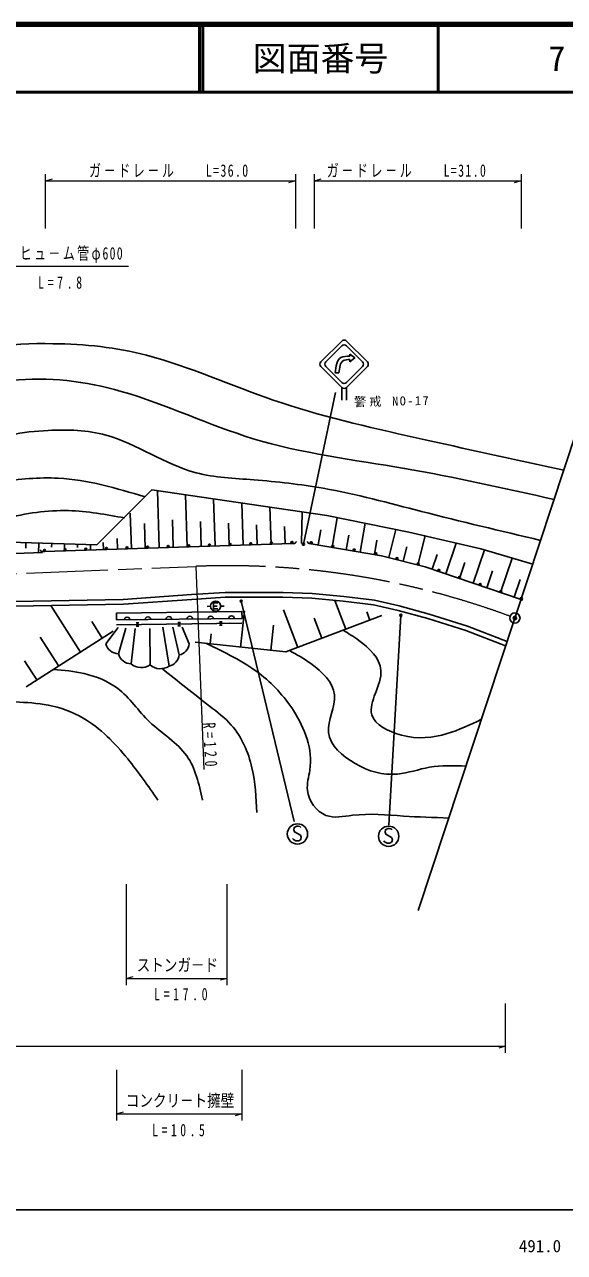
# Model space of a CAD drawing. Units: millimetres, scale not verified. Extents: x 40000 to 680000, y 20000 to 380000.
# Drawn here: x 482954 to 562608, y 198715 to 380000 of the extents above; entities that cross this region are included whole.
import ezdxf
from ezdxf.enums import TextEntityAlignment as Align

# ---------------------------------------------------------------- set-up
doc = ezdxf.new("R2010")
doc.units = ezdxf.units.MM
doc.header["$LTSCALE"] = 1000
doc.header["$PDMODE"] = 32
doc.header["$PDSIZE"] = 500
doc.linetypes.add('CHAIN', pattern=[18.5, 12, -1.5, 3.5, -1.5])
for name, color, linetype, lineweight in [('M-BGD', 7, 'Continuous', 25), ('M-BMK', 2, 'CHAIN', 13), ('M-BMK-SRVR', 3, 'Continuous', 25), ('M-STR-HTXT', 7, 'Continuous', 13), ('M-STR-STRC', 7, 'Continuous', 25), ('M-TTL', 2, 'Continuous', 140), ('M-TTL-BAND', 7, 'Continuous', 25), ('M-TTL-LINE', 7, 'Continuous', 50)]:
    doc.layers.add(name, color=color, linetype=linetype, lineweight=lineweight)
doc.layers.add('M-OTRS', color=6, linetype='Continuous')
doc.layers.add('M-TTL-TXT', color=7, linetype='Continuous')
doc.styles.add('ＭＳ ゴシック', font='')
doc.styles.get('ＭＳ ゴシック').set_extended_font_data('MS Gothic')

msp = doc.modelspace()

# ---------------------------------------------------------------- linework, layer by layer
at = {"layer": 'M-BGD'}
for p, q in [((502829, 302753), (502553, 311194)), ((506953, 302888), (506701, 310581)), ((511077, 303023), (510849, 309969)), ((515200, 303158), (514997, 309356)), ((519324, 303293), (519145, 308744)), ((498706, 302618), (498534, 307860)), ((504891, 302820), (504759, 306854)), ((509015, 302955), (508895, 306615)), ((513138, 303090), (513031, 306376)), ((523825, 303372), (523898, 308042)), ((528344, 302819), (529090, 307194)), ((500768, 302685), (500647, 306355)), ((517262, 303225), (517167, 306138)), ((521386, 303360), (521303, 305899)), ((526270, 303173), (526646, 305377)), ((530417, 302466), (530785, 304622)), ((532491, 302112), (533216, 306365)), ((536680, 301308), (537730, 305458)), ((483141, 303485), (483117, 302713)), ((485049, 303427), (485006, 302009)), ((485904, 302199), (522417, 303394)), ((486958, 303368), (486941, 302833)), ((488866, 303310), (488836, 302337)), ((490775, 303251), (490761, 302814)), ((492683, 303193), (492664, 302565)), ((494582, 302483), (494548, 303531)), ((496644, 302550), (496592, 304123)), ((522417, 303394), (522717, 303404)), ((524938, 303401), (525233, 303350)), ((534564, 301758), (534922, 303854)), ((538838, 300762), (539375, 302886)), ((540996, 300216), (542080, 304503)), ((545103, 298913), (546643, 303437)), ((471146, 301523), (485620, 302030)), ((485604, 302189), (485904, 302199)), ((543084, 299600), (543820, 301762)), ((549142, 297538), (550807, 302431)), ((553180, 296164), (554901, 301221)), ((547122, 298225), (547926, 300587)), ((551161, 296851), (552007, 299339)), ((555199, 295477), (556073, 298046)), ((491207, 287357), (486813, 294211)), ((510396, 294117), (509896, 294105)), ((510846, 294135), (511356, 294135)), ((511896, 294138), (512396, 294140)), ((530365, 290735), (528753, 294980)), ((556208, 295133), (556492, 295037)), ((496540, 292106), (515043, 292331)), ((514809, 288085), (515381, 293454)), ((523281, 288043), (521175, 293587)), ((535679, 292753), (521509, 287371)), ((526823, 289389), (525695, 292359)), ((533908, 292080), (533449, 293289)), ((496026, 290446), (483174, 282208)), ((494419, 289416), (492855, 291856)), ((494927, 288579), (496784, 290995)), ((496540, 291375), (514987, 291600)), ((496795, 287096), (497889, 290903)), ((498662, 285613), (499270, 290811)), ((499412, 291660), (499812, 291665)), ((499818, 291165), (499418, 291160)), ((499612, 291663), (499618, 291163)), ((501463, 285448), (501434, 290857)), ((504264, 285284), (503367, 291041)), ((505752, 286931), (504840, 291041)), ((505560, 291735), (505960, 291740)), ((505967, 291240), (505567, 291235)), ((505760, 291738), (505767, 291238)), ((507240, 288579), (506221, 291041)), ((511709, 291810), (512109, 291815)), ((512115, 291315), (511715, 291310)), ((511909, 291813), (511915, 291313)), ((519276, 287609), (519675, 291350)), ((487994, 285297), (485256, 289567)), ((521509, 287371), (508109, 288799)), ((510342, 288561), (510501, 290054)), ((484781, 283238), (482956, 286084))]:
    msp.add_line(p, q, dxfattribs=at)
for points in [[(493637, 303164), (501718, 311317), (527553, 307502), (539636, 305075), (550271, 302589), (557925, 300327)], [(466843, 303142), (469862, 303583), (472644, 303806), (493637, 303164)], [(523008, 303664), (523009, 303624), (522991, 303563), (522963, 303512), (522915, 303461), (522866, 303429), (522796, 303407), (522717, 303404)], [(524938, 303401), (524859, 303414), (524811, 303432), (524757, 303472), (524723, 303508), (524700, 303553), (524680, 303617), (524679, 303668), (524684, 303697)], [(525233, 303350), (535601, 301581), (542075, 299943), (556208, 295133)], [(485604, 302189), (485524, 302186), (485474, 302195), (485413, 302223), (485372, 302251), (485341, 302290), (485309, 302349), (485297, 302399), (485296, 302429)], [(472568, 294634), (473559, 294660), (497499, 295114), (507564, 295833), (512528, 296141), (521086, 296141), (525365, 296004), (530056, 295559), (534575, 295012), (538238, 294190), (542654, 292958), (548302, 291178), (554161, 288939)], [(553911, 288286), (548072, 290516), (542454, 292287), (538067, 293511), (534456, 294321), (529981, 294863), (525321, 295305), (521075, 295441), (512550, 295441), (507614, 295135), (497531, 294415), (473577, 293960), (472586, 293934)], [(511446, 294615), (510846, 294615), (510846, 293715), (511446, 293715)], [(515043, 292331), (515031, 293331), (496528, 293106), (496540, 292106)]]:
    msp.add_lwpolyline(points, dxfattribs=at)
for centre, radius in [((495027, 302647), 150), ((498070, 302747), 150), ((498070, 302747), 90), ((498070, 302747), 30), ((501113, 302847), 150), ((501113, 302847), 90), ((501113, 302847), 30), ((504156, 302946), 150), ((504156, 302946), 90), ((504156, 302946), 30), ((507198, 303046), 150), ((507198, 303046), 90), ((507198, 303046), 30), ((510241, 303146), 150), ((510241, 303146), 90), ((510241, 303146), 30), ((513284, 303245), 150), ((513284, 303245), 90), ((513284, 303245), 30), ((516326, 303345), 150), ((516326, 303345), 90), ((516326, 303345), 30), ((519369, 303445), 150), ((519369, 303445), 90), ((519369, 303445), 30), ((522412, 303544), 150), ((522412, 303544), 90), ((522412, 303544), 30), ((525259, 303498), 150), ((525259, 303498), 90), ((525259, 303498), 30), ((528425, 302958), 150), ((528425, 302958), 90), ((528425, 302958), 30), ((485899, 302349), 150), ((485899, 302349), 90), ((485899, 302349), 30), ((488942, 302448), 150), ((488942, 302448), 90), ((488942, 302448), 30), ((491985, 302548), 150), ((491985, 302548), 90), ((491985, 302548), 30), ((495027, 302647), 90), ((495027, 302647), 30), ((531592, 302417), 150), ((531592, 302417), 90), ((531592, 302417), 30), ((534759, 301877), 150), ((534759, 301877), 90), ((534759, 301877), 30), ((537899, 301155), 150), ((537899, 301155), 90), ((537899, 301155), 30), ((541013, 300367), 150), ((541013, 300367), 90), ((541013, 300367), 30), ((544092, 299415), 150), ((544092, 299415), 90), ((544092, 299415), 30), ((547133, 298380), 150), ((547133, 298380), 90), ((547133, 298380), 30), ((550174, 297345), 150), ((550174, 297345), 90), ((550174, 297345), 30), ((553215, 296310), 150), ((553215, 296310), 90), ((553215, 296310), 30), ((511146, 294135), 750), ((556257, 295275), 150), ((556257, 295275), 90), ((556257, 295275), 30)]:
    msp.add_circle(centre, radius, dxfattribs=at)
for centre, radius, start, end in [((498082, 292125), 400, 0.69658, 180.69658), ((501166, 292163), 400, 0.69658, 180.69658), ((504250, 292200), 400, 0.69658, 180.69658), ((507334, 292238), 400, 0.69658, 180.69658), ((510417, 292275), 400, 0.69658, 180.69658), ((513501, 292313), 400, 0.69658, 180.69658), ((496850, 289082), 1987, 194.67633, 268.41612), ((505397, 288747), 1850, 281.05399, 354.79378), ((498717, 287599), 1987, 194.67633, 268.41612), ((503909, 287099), 1850, 281.05399, 354.79378), ((500172, 287398), 2338, 229.76353, 303.50333), ((502973, 287233), 2338, 229.76353, 303.50333)]:
    msp.add_arc(centre, radius, start, end, dxfattribs=at)
for points, knots in [([(461345, 322955), (463878, 325097), (466285, 327496), (469090, 329199), (474347, 332357), (480869, 333014), (487140, 332885), (491859, 332861), (496472, 332318), (500938, 331184), (507360, 329477), (513398, 326718), (519643, 324568), (526504, 322207), (533615, 320582), (540717, 318993), (547987, 317366), (555247, 315777), (562507, 314187)], [0, 0, 0, 0, 1, 1, 1, 2, 2, 2, 3, 3, 3, 4, 4, 4, 5, 5, 5, 6, 6, 6, 6]), ([(459631, 315766), (464059, 318473), (467780, 322736), (472527, 325109), (475166, 326416), (478090, 327126), (481032, 327434), (486449, 328087), (491973, 327327), (497227, 325846), (503935, 323890), (510141, 320849), (516689, 318859), (523893, 316669), (531510, 315750), (539012, 314457), (546444, 313176), (553764, 311529), (561083, 309881)], [0, 0, 0, 0, 1, 1, 1, 2, 2, 2, 3, 3, 3, 4, 4, 4, 5, 5, 5, 6, 6, 6, 6]), ([(460646, 311297), (460686, 311310), (460727, 311323), (460767, 311336), (462250, 311810), (463717, 312384), (465158, 313005), (466912, 313749), (468632, 314547), (470338, 315395), (472055, 316245), (473759, 317119), (475540, 317834), (478985, 319212), (482709, 319915), (486453, 320075), (489332, 320236), (492238, 320118), (494970, 319378), (499586, 318082), (503674, 315057), (508262, 313835), (510997, 313084), (513903, 312991), (516776, 312786), (520222, 312494), (523640, 312123), (527023, 311529), (531900, 310674), (536701, 309357), (541513, 308120), (547361, 306617), (553225, 305232), (559089, 303847)], [0, 0, 0, 0, 1, 1, 1, 2, 2, 2, 3, 3, 3, 4, 4, 4, 5, 5, 5, 6, 6, 6, 7, 7, 7, 8, 8, 8, 9, 9, 9, 10, 10, 10, 11, 11, 11, 11]), ([(462032, 308250), (467740, 309880), (473449, 311510), (479343, 312444), (482189, 312895), (485079, 313183), (487926, 313030), (492259, 312796), (496494, 311538), (500729, 310281)], [0, 0, 0, 0, 1, 1, 1, 2, 2, 2, 3, 3, 3, 3]), ([(472797, 304493), (475184, 305421), (477571, 306349), (480048, 307028), (483096, 307864), (486280, 308322), (489428, 308237), (492220, 308161), (494984, 307658), (497747, 307155)], [0, 0, 0, 0, 1, 1, 1, 2, 2, 2, 3, 3, 3, 3]), ([(529958, 290580), (530724, 290115), (531489, 289649), (532265, 289085), (533820, 287954), (535418, 286426), (535535, 284649), (535678, 282495), (533648, 279973), (534181, 278107), (534607, 276612), (536666, 275582), (538585, 275083), (541007, 274452), (543207, 274667), (545324, 275309), (547037, 275828), (548696, 276627), (550355, 277426)], [0, 0, 0, 0, 1, 1, 1, 2, 2, 2, 3, 3, 3, 4, 4, 4, 5, 5, 5, 6, 6, 6, 6]), ([(509784, 288620), (512492, 287317), (515200, 286015), (517551, 284221), (519523, 282715), (521244, 280862), (522630, 278713), (524318, 276095), (525510, 273035), (525045, 269914), (524897, 268918), (524579, 267939), (524687, 266938), (524844, 265391), (526010, 263790), (527415, 263246), (528611, 262779), (530004, 263096), (531360, 263257), (533933, 263563), (536372, 263308), (538844, 263144), (541057, 262998), (543296, 262923), (545536, 262849)], [0, 0, 0, 0, 1, 1, 1, 2, 2, 2, 3, 3, 3, 4, 4, 4, 5, 5, 5, 6, 6, 6, 7, 7, 7, 8, 8, 8, 8]), ([(522026, 287567), (523090, 286990), (524155, 286414), (525215, 285656), (526855, 284482), (528485, 282872), (528661, 281048), (528833, 279265), (527617, 277278), (527806, 275492), (528008, 273577), (529830, 271973), (531731, 270902), (533686, 269726), (535857, 269150), (537968, 269341), (539560, 269485), (541118, 270066), (542709, 270345), (544472, 270654), (546274, 270594), (548076, 270533)], [0, 0, 0, 0, 1, 1, 1, 2, 2, 2, 3, 3, 3, 4, 4, 4, 5, 5, 5, 6, 6, 6, 7, 7, 7, 7]), ([(487225, 284804), (488737, 284667), (490250, 284530), (491746, 284183), (493506, 283774), (495243, 283074), (496655, 282003), (498460, 280634), (499733, 278659), (501408, 277045), (503216, 275304), (505491, 273983), (506877, 272043), (508173, 270228), (508690, 267870), (509207, 265512)], [0, 0, 0, 0, 1, 1, 1, 2, 2, 2, 3, 3, 3, 4, 4, 4, 5, 5, 5, 5]), ([(503285, 284886), (505589, 283033), (507892, 281180), (510257, 279360), (511385, 278492), (512526, 277633), (513458, 276579), (515002, 274835), (515973, 272561), (516505, 270254), (517008, 268070), (517117, 265857), (517225, 263645)], [0, 0, 0, 0, 1, 1, 1, 2, 2, 2, 3, 3, 3, 4, 4, 4, 4]), ([(481590, 279987), (483217, 279907), (484845, 279827), (486443, 279516), (488244, 279167), (490007, 278525), (491595, 277609), (494172, 276122), (496286, 273913), (498171, 271583), (499761, 269617), (501189, 267564), (502616, 265512)], [0, 0, 0, 0, 1, 1, 1, 2, 2, 2, 3, 3, 3, 4, 4, 4, 4])]:
    msp.add_open_spline(points, degree=3, knots=knots, dxfattribs=at)
at = {"layer": 'M-BMK'}
msp.add_line((464766, 298298), (508224, 300011), dxfattribs=at)
msp.add_arc((512925, 180103), 120000, 69.67999, 92.24335, dxfattribs=at)
at = {"layer": 'M-BMK-SRVR'}
msp.add_lwpolyline([(541026, 249205), (555303, 292383), (566267, 325562)], dxfattribs=at)
for radius in [750, 30]:
    msp.add_circle((555303, 292383), radius, dxfattribs=at)
at = {"layer": 'M-OTRS'}
msp.add_point((555303, 292383), dxfattribs=at)
at = {"layer": 'M-STR-HTXT'}
for p, q in [((486064, 349909), (486064, 357927)), ((486064, 356927), (487064, 357207)), ((522916, 357927), (522916, 349909)), ((525726, 349909), (525726, 357927)), ((525726, 356927), (526726, 357207)), ((556208, 357927), (556208, 349909)), ((486064, 356927), (522916, 356927)), ((522916, 356927), (521916, 356647)), ((525726, 356927), (556208, 356927)), ((556208, 356927), (555208, 356647)), ((508224, 300011), (509405, 270034)), ((497960, 253066), (497960, 238177)), ((512843, 238177), (512843, 253066)), ((497960, 239177), (498960, 239457)), ((497960, 239177), (512843, 239177)), ((512843, 239177), (511843, 238897)), ((553911, 228177), (553911, 235493)), ((124845, 229177), (553911, 229177)), ((553911, 229177), (552911, 228897)), ((496540, 225655), (496540, 218177)), ((515043, 218177), (515043, 225655)), ((496540, 219177), (497540, 219457)), ((496540, 219177), (515043, 219177)), ((515043, 219177), (514043, 218897))]:
    msp.add_line(p, q, dxfattribs=at)
msp.add_lwpolyline([(469146, 304214), (481583, 344315), (498266, 344315)], dxfattribs=at)
at = {"layer": 'M-STR-STRC'}
for p, q in [((529753, 333277), (526686, 330210)), ((529753, 332570), (527393, 330210)), ((530460, 333277), (533528, 330210)), ((530461, 332570), (532821, 330210)), ((530964, 331325), (530964, 331025)), ((530964, 330529), (530964, 330229)), ((529753, 326436), (526686, 329503)), ((527393, 329503), (529753, 327143)), ((529325, 328563), (528765, 328563)), ((533528, 329503), (530460, 326436)), ((530461, 327143), (532821, 329503)), ((529753, 326436), (529753, 324569)), ((530461, 326436), (530461, 324569)), ((524087, 303267), (528844, 325657)), ((514905, 294879), (522740, 262362)), ((536679, 261810), (538470, 292777))]:
    msp.add_line(p, q, dxfattribs=at)
for points in [[(530964, 331325), (531659, 330777), (530964, 330229)], [(523703, 261459), (523583, 261579), (523343, 261639), (523103, 261639), (522743, 261459), (522683, 261099), (522803, 260799), (523643, 260319), (523763, 260019), (523703, 259659), (523403, 259479), (522983, 259479), (522623, 259659), (522503, 259839)], [(537159, 261114), (537039, 261234), (536799, 261294), (536559, 261294), (536199, 261114), (536139, 260754), (536259, 260454), (537099, 259974), (537219, 259674), (537159, 259314), (536859, 259134), (536439, 259134), (536079, 259314), (535959, 259494)]]:
    msp.add_lwpolyline(points, dxfattribs=at)
for centre, radius in [((524087, 303267), 150), ((524087, 303267), 90), ((524087, 303267), 30), ((514905, 294879), 150), ((514905, 294879), 90), ((514905, 294879), 30), ((538463, 292778), 150), ((538463, 292778), 90), ((538463, 292778), 30), ((523223, 260499), 1500), ((536679, 260154), 1500)]:
    msp.add_circle(centre, radius, dxfattribs=at)
for centre, start, end in [((530107, 332924), 45, 135), ((530107, 332217), 44.99985, 135), ((527040, 329857), 135, 225), ((527747, 329857), 135, 225.00005), ((532467, 329857), 315.00011, 44.99984), ((533174, 329857), 315, 45), ((530107, 327497), 225.00005, 315.00011), ((530107, 326790), 225, 315)]:
    msp.add_arc(centre, 500, start, end, dxfattribs=at)
for points in [[(528765, 328563), (528888, 329535), (529010, 330508), (529634, 330847), (529977, 331034), (530470, 331029), (530964, 331025)], [(529325, 328563), (529413, 329343), (529501, 330123), (529999, 330391), (530249, 330526), (530604, 330532), (530964, 330529)]]:
    msp.add_open_spline(points, degree=3, knots=[0, 0, 0, 0, 1, 1, 1, 2, 2, 2, 2], dxfattribs=at)
at = {"layer": 'M-TTL'}
msp.add_line((680000, 380000), (40000, 380000), dxfattribs=at)
at = {"layer": 'M-TTL-BAND'}
msp.add_line((40000, 205000), (579000, 205000), dxfattribs=at)
at = {"layer": 'M-TTL-LINE'}
for p, q in [((508747, 380000), (508747, 370000)), ((509247, 380000), (509247, 370000)), ((543997, 380000), (543997, 370000)), ((40000, 370000), (680000, 370000))]:
    msp.add_line(p, q, dxfattribs=at)

# ---------------------------------------------------------------- texts
at = {"layer": 'M-STR-HTXT', "style": 'ＭＳ ゴシック', "width": 0.8}
for s, p in [('ストンガ－ド', (499501, 239677)), ('コンクリ－ト擁壁', (497892, 219677))]:
    msp.add_text(s, height=1833, dxfattribs=at).set_placement(p, align=Align.BOTTOM_LEFT)
at = {"layer": 'M-STR-HTXT', "char_height": 1833, "attachment_point": 7, "style": 'ＭＳ ゴシック'}
for s, insert in [('\\T1.23;\\W0.7;ガ－ドレ－ル\u3000\u3000L=36.0', (492482, 357427)), ('\\T1.23;\\W0.7;ガ－ドレ－ル\u3000\u3000L=31.0', (527554, 357427)), ('\\T1.21;\\W0.7;ヒュ－ム管φ600', (482249, 344815)), ('\\T1.61;\\W0.7;L=7.8', (484950, 340974)), ('\\T1.61;\\W0.7;L=17.0', (502060, 235912)), ('\\T1.58;\\W0.7;L=10.5', (501783, 215840))]:
    msp.add_mtext(s, dxfattribs=dict(at, insert=insert))
at = {"layer": 'M-STR-HTXT', "insert": (509252, 276904), "char_height": 1833, "attachment_point": 7, "rotation": 272.8, "style": 'ＭＳ ゴシック'}
msp.add_mtext('\\T1.61;\\W0.7;R=120', dxfattribs=at)
at = {"layer": 'M-STR-STRC', "insert": (531579, 323498), "char_height": 1320, "attachment_point": 7, "rotation": 1, "style": 'ＭＳ ゴシック'}
msp.add_mtext('\\T1.25;警戒\\~NO-17', dxfattribs=at)
at = {"layer": 'M-TTL-BAND', "style": 'ＭＳ ゴシック'}
msp.add_text('491.0', height=1833, dxfattribs=at).set_placement((559000, 198195), align=Align.BOTTOM_CENTER)
at = {"layer": 'M-TTL-TXT', "style": 'ＭＳ ゴシック'}
for s, p in [('図面番号', (526622, 375000)), ('7', (561497, 375000))]:
    msp.add_text(s, height=3666, dxfattribs=at).set_placement(p, align=Align.MIDDLE_CENTER)

doc.saveas('drawing.dxf')
